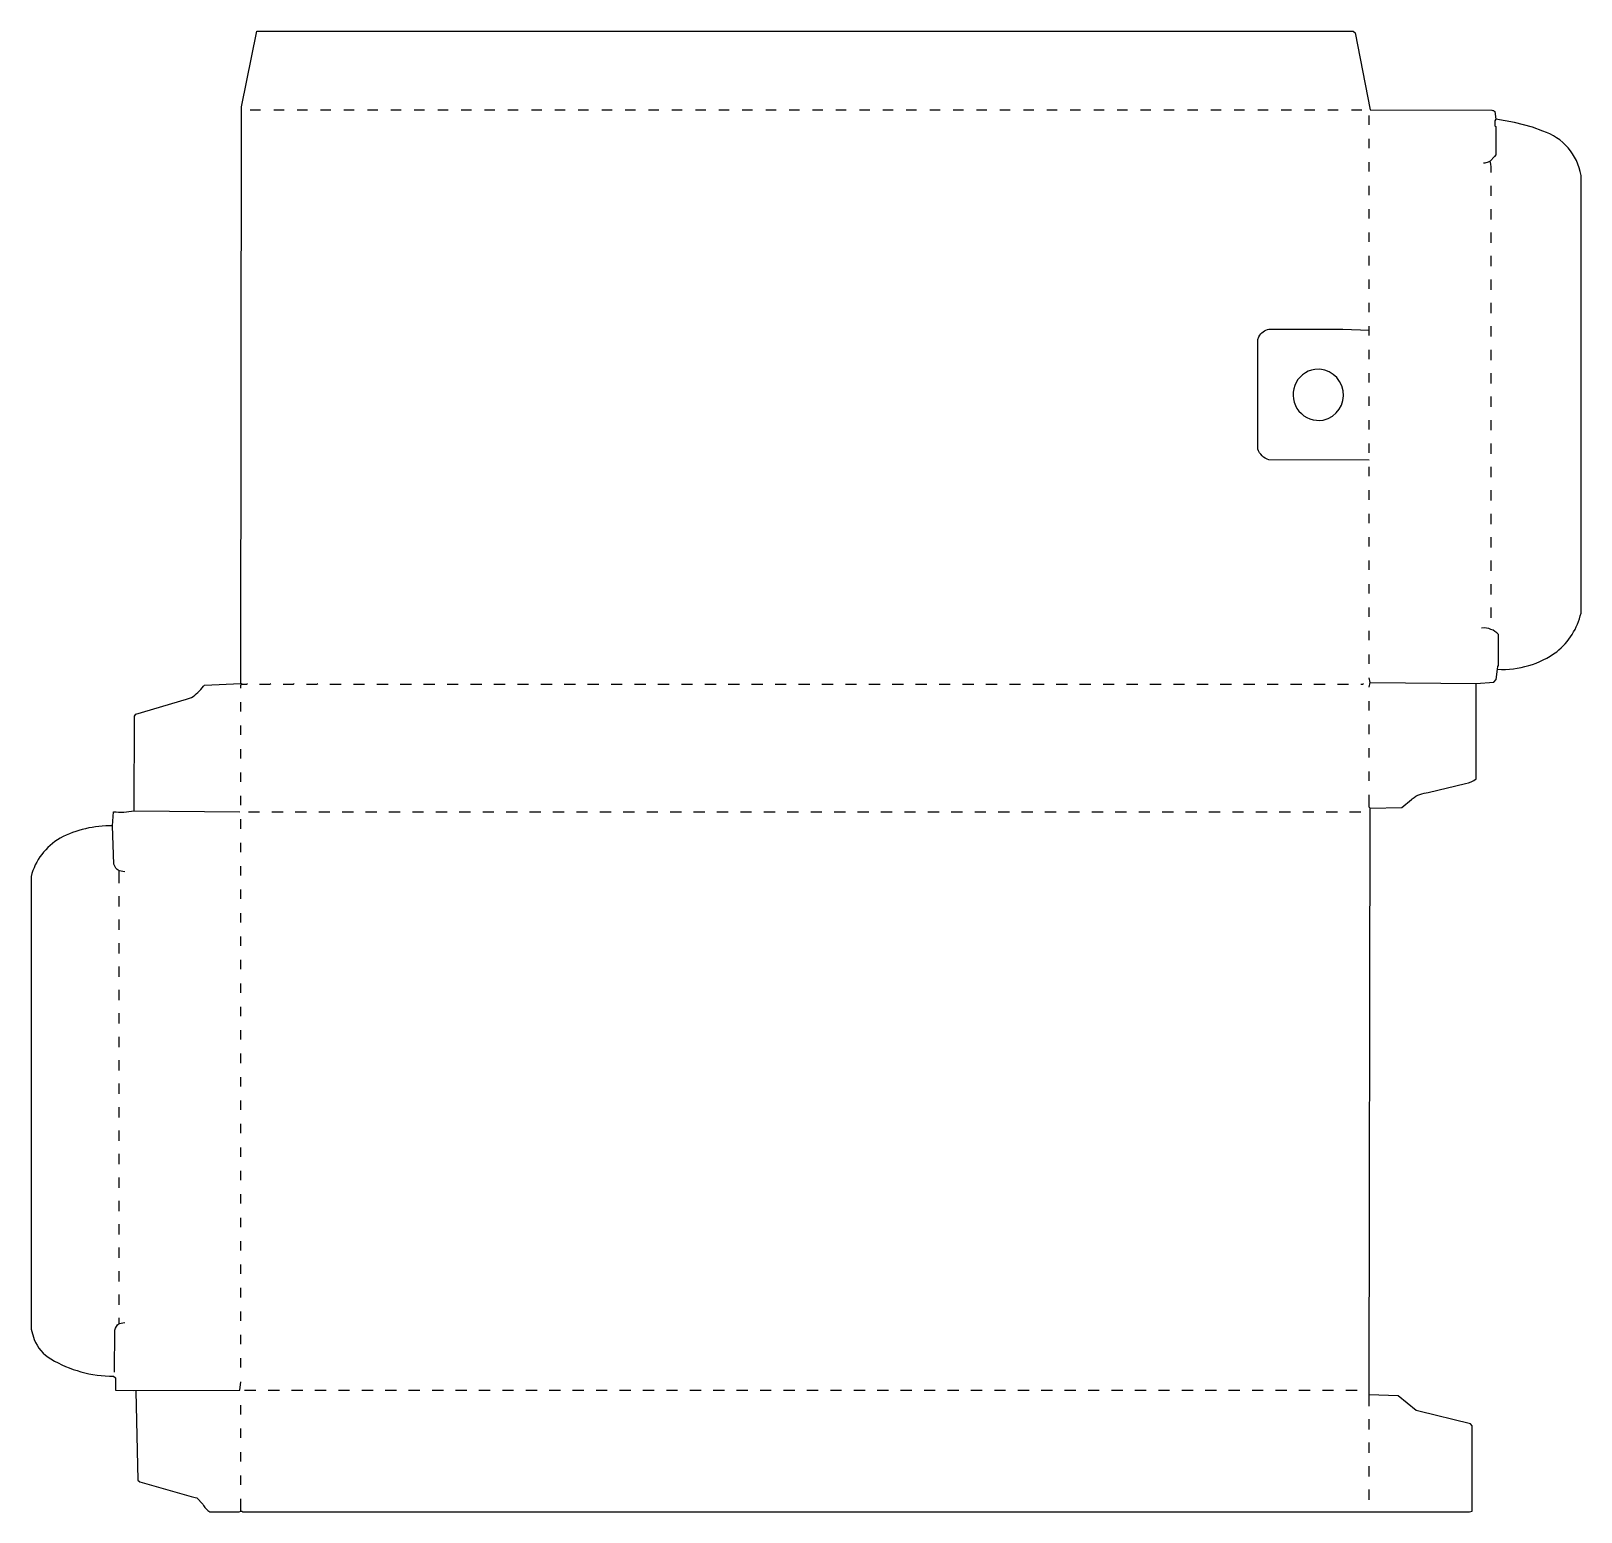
# Model space of a CAD drawing. Extents: x 85 to 1739, y 81 to 1661.
import ezdxf

# ---------------------------------------------------------------- set-up
doc = ezdxf.new("R2010")
doc.units = 0
doc.layers.get('0').update_dxf_attribs({"linetype": 'CONTINUOUS'})

msp = doc.modelspace()

# ---------------------------------------------------------------- linework, layer by layer
at = {"color": 250, "linetype": 'CONTINUOUS'}
for points in [[(309, 960), (309, 963), (310, 964), (309, 965), (309.499187, 1579.99919), (326, 1661), (1496, 1661), (1498, 1659), (1514, 1577), (1643.996213, 1576.503846, -0.175956), (1647, 1575), (1648, 1567), (1647, 1565), (1647, 1560), (1648, 1559), (1648, 1529), (1646.8, 1527.1), (1642, 1522), (1639.9, 1521.2, -0.138157), (1635, 1520)], [(1650, 980, 0.172749), (1713.1, 998.8, 0.170728), (1739, 1040), (1739, 1507, 0.280507), (1698.1, 1554.3), (1687.1, 1558.3), (1668.076923, 1563.384615), (1648, 1567)], [(1643, 1510, 0.094028), (1642, 1522)], [(1513, 1203), (1406.004586, 1203.495328, -0.235488), (1394, 1215), (1394, 1332), (1395.3, 1334.9, -0.229966), (1406, 1343), (1485, 1343), (1513, 1342)], [(1464, 1246, 0.94978), (1455, 1300, 1.014519), (1464, 1246)], [(1514, 966), (1627, 965), (1645.975138, 966.472376), (1648.554455, 969.044554), (1650, 980), (1650.352941, 982.911765), (1651, 984), (1651, 1017, 0.240306), (1633, 1024)], [(195, 829), (195.49505, 929.995147), (197, 932), (250.9, 948.3), (256.1, 949.8, 0.084491), (269, 962), (270, 963), (309, 965)], [(1514, 832), (1547.986134, 832.485318), (1558, 841), (1559, 842, -0.146833), (1576.088235, 848.647059), (1615.911765, 858.352941, 0.130611), (1627, 863), (1627, 965)], [(185, 764), (179, 765, -0.210899), (173.487196, 772.01218), (172, 813), (173, 828, 0.068965), (195, 829), (308, 828)], [(172, 813, 0.124377), (116, 800, 0.196329), (85, 759), (85, 276), (88.3, 265.1, 0.16753), (106.153846, 244.230769, 0.135535), (173, 226), (175, 224), (175, 211), (193.976309, 210.526185), (308, 211), (309, 220)], [(197, 210), (199, 115), (201, 113), (256.088235, 97.352941), (260.1, 96.3), (262, 96), (268.24, 89.18, 0.138102), (276, 81), (307, 81), (309, 82), (309.9, 81.8), (311, 81), (1620, 81), (1623, 82), (1623, 173), (1621, 175), (1565.911765, 188.647059), (1563.088235, 189.352941), (1543.943275, 205.064044), (1513, 206)]]:
    msp.add_lwpolyline(points, format="xyb", dxfattribs=at)
for points in [[(319, 1577), (330, 1577)], [(344, 1577), (355, 1577)], [(369, 1577), (380, 1577)], [(394, 1577), (405, 1577)], [(419, 1577), (430, 1577)], [(444, 1577), (455, 1577)], [(469, 1577), (480, 1577)], [(494, 1577), (505, 1577)], [(519, 1577), (530, 1577)], [(544, 1577), (555, 1577)], [(569, 1577), (580, 1577)], [(594, 1577), (605, 1577)], [(619, 1577), (630, 1577)], [(644, 1577), (655, 1577)], [(669, 1577), (680, 1577)], [(694, 1577), (705, 1577)], [(719, 1577), (730, 1577)], [(744, 1577), (755, 1577)], [(769, 1577), (780, 1577)], [(794, 1577), (805, 1577)], [(819, 1577), (830, 1577)], [(844, 1577), (855, 1577)], [(869, 1577), (880, 1577)], [(894, 1577), (905, 1577)], [(919, 1577), (930, 1577)], [(944, 1577), (955, 1577)], [(969, 1577), (980, 1577)], [(994, 1577), (1005, 1577)], [(1019, 1577), (1030, 1577)], [(1044, 1577), (1055, 1577)], [(1069, 1577), (1080, 1577)], [(1094, 1577), (1105, 1577)], [(1119, 1577), (1130, 1577)], [(1144, 1577), (1155, 1577)], [(1169, 1577), (1180, 1577)], [(1194, 1577), (1205, 1577)], [(1219, 1577), (1230, 1577)], [(1244, 1577), (1255, 1577)], [(1269, 1577), (1280, 1577)], [(1294, 1577), (1305, 1577)], [(1319, 1577), (1330, 1577)], [(1344, 1577), (1355, 1577)], [(1369, 1577), (1380, 1577)], [(1394, 1577), (1405, 1577)], [(1419, 1577), (1430, 1577)], [(1444, 1577), (1455, 1577)], [(1469, 1577), (1480, 1577)], [(1494, 1577), (1505, 1577)], [(1513, 1561), (1513, 1571)], [(1513, 1536), (1513, 1546)], [(1513, 1511), (1513, 1521)], [(1513, 1486), (1513, 1496)], [(1643, 1485), (1643, 1496)], [(1513, 1461), (1513, 1471)], [(1643, 1460), (1643, 1471)], [(1513, 1436), (1513, 1446)], [(1643, 1435), (1643, 1446)], [(1513, 1411), (1513, 1421)], [(1643, 1410), (1643, 1421)], [(1513, 1386), (1513, 1396)], [(1643, 1385), (1643, 1396)], [(1513, 1361), (1513, 1371)], [(1643, 1360), (1643, 1371)], [(1513, 1336), (1513, 1342), (1513, 1346)], [(1643, 1335), (1643, 1346)], [(1513, 1311), (1513, 1321)], [(1643, 1310), (1643, 1321)], [(1513, 1286), (1513, 1296)], [(1643, 1285), (1643, 1296)], [(1513, 1261), (1513, 1271)], [(1643, 1260), (1643, 1271)], [(1513, 1236), (1513, 1246)], [(1643, 1235), (1643, 1246)], [(1513, 1211), (1513, 1221)], [(1643, 1210), (1643, 1221)], [(1513, 1186), (1513, 1196)], [(1643, 1185), (1643, 1196)], [(1513, 1161), (1513, 1171)], [(1643, 1160), (1643, 1171)], [(1513, 1136), (1513, 1146)], [(1643, 1135), (1643, 1146)], [(1513, 1111), (1513, 1121)], [(1643, 1110), (1643, 1121)], [(1513, 1086), (1513, 1096)], [(1643, 1085), (1643, 1096)], [(1513, 1061), (1513, 1071)], [(1643, 1060), (1643, 1071)], [(1513, 1036), (1513, 1046)], [(1643, 1035), (1643, 1046)], [(1513, 1011), (1513, 1021)], [(1513, 986), (1513, 996)], [(1513, 961), (1514, 966), (1513, 971)], [(309, 935), (309, 945)], [(1513, 936), (1513, 946)], [(309, 910), (309, 920)], [(1513, 911), (1513, 921)], [(309, 885), (309, 895)], [(1513, 886), (1513, 896)], [(309, 860), (309, 870)], [(1513, 861), (1513, 871)], [(309, 835), (309, 845)], [(1513, 194), (1513, 206), (1514, 832), (1513, 833), (1513, 846)], [(317, 828), (329, 828)], [(342, 828), (354, 828)], [(367, 828), (379, 828)], [(392, 828), (404, 828)], [(417, 828), (429, 828)], [(442, 828), (454, 828)], [(467, 828), (479, 828)], [(492, 828), (504, 828)], [(517, 828), (529, 828)], [(542, 828), (554, 828)], [(567, 828), (579, 828)], [(592, 828), (604, 828)], [(617, 828), (629, 828)], [(642, 828), (654, 828)], [(667, 828), (679, 828)], [(692, 828), (704, 828)], [(717, 828), (729, 828)], [(742, 828), (754, 828)], [(767, 828), (779, 828)], [(792, 828), (804, 828)], [(817, 828), (829, 828)], [(842, 828), (854, 828)], [(867, 828), (879, 828)], [(892, 828), (904, 828)], [(917, 828), (929, 828)], [(942, 828), (954, 828)], [(967, 828), (979, 828)], [(992, 828), (1004, 828)], [(1017, 828), (1029, 828)], [(1042, 828), (1054, 828)], [(1067, 828), (1079, 828)], [(1092, 828), (1104, 828)], [(1117, 828), (1129, 828)], [(1142, 828), (1154, 828)], [(1167, 828), (1179, 828)], [(1192, 828), (1204, 828)], [(1217, 828), (1229, 828)], [(1242, 828), (1254, 828)], [(1267, 828), (1279, 828)], [(1292, 828), (1304, 828)], [(1317, 828), (1329, 828)], [(1342, 828), (1354, 828)], [(1367, 828), (1379, 828)], [(1392, 828), (1404, 828)], [(1417, 828), (1429, 828)], [(1442, 828), (1454, 828)], [(1467, 828), (1479, 828)], [(1492, 828), (1504, 828)], [(309, 810), (309, 820)], [(309, 785), (309, 795)], [(309, 760), (309, 770)], [(309, 735), (309, 745)], [(309, 710), (309, 720)], [(309, 685), (309, 695)], [(309, 660), (309, 670)], [(309, 635), (309, 645)], [(309, 610), (309, 620)], [(309, 585), (309, 595)], [(309, 560), (309, 570)], [(309, 535), (309, 545)], [(309, 510), (309, 520)], [(309, 485), (309, 495)], [(309, 460), (309, 470)], [(309, 435), (309, 445)], [(309, 410), (309, 420)], [(309, 385), (309, 395)], [(309, 360), (309, 370)], [(309, 335), (309, 345)], [(309, 310), (309, 320)], [(309, 285), (309, 295)], [(309, 260), (309, 270)], [(309, 235), (309, 245)], [(313, 211), (325, 211)], [(338, 211), (350, 211)], [(363, 211), (375, 211)], [(388, 211), (400, 211)], [(413, 211), (425, 211)], [(438, 211), (450, 211)], [(463, 211), (475, 211)], [(488, 211), (500, 211)], [(513, 211), (525, 211)], [(538, 211), (550, 211)], [(563, 211), (575, 211)], [(588, 211), (600, 211)], [(613, 211), (625, 211)], [(638, 211), (650, 211)], [(663, 211), (675, 211)], [(688, 211), (700, 211)], [(713, 211), (725, 211)], [(738, 211), (750, 211)], [(763, 211), (775, 211)], [(788, 211), (800, 211)], [(813, 211), (825, 211)], [(838, 211), (850, 211)], [(863, 211), (875, 211)], [(888, 211), (900, 211)], [(913, 211), (925, 211)], [(938, 211), (950, 211)], [(963, 211), (975, 211)], [(988, 211), (1000, 211)], [(1013, 211), (1025, 211)], [(1038, 211), (1050, 211)], [(1063, 211), (1075, 211)], [(1088, 211), (1100, 211)], [(1113, 211), (1125, 211)], [(1138, 211), (1150, 211)], [(1163, 211), (1175, 211)], [(1188, 211), (1200, 211)], [(1213, 211), (1225, 211)], [(1238, 211), (1250, 211)], [(1263, 211), (1275, 211)], [(1288, 211), (1300, 211)], [(1313, 211), (1325, 211)], [(1338, 211), (1350, 211)], [(1363, 211), (1375, 211)], [(1388, 211), (1400, 211)], [(1413, 211), (1425, 211)], [(1438, 211), (1450, 211)], [(1463, 211), (1475, 211)], [(1488, 211), (1500, 211)], [(309, 185), (309, 195)], [(309, 160), (309, 170)], [(1513, 169), (1513, 180)], [(1513, 144), (1513, 155)], [(309, 135), (309, 145)], [(309, 110), (309, 120)], [(1513, 119), (1513, 130)], [(1513, 94), (1513, 105)], [(309, 82), (309, 95)]]:
    msp.add_lwpolyline(points, dxfattribs=at)
at = {"color": 251, "linetype": 'CONTINUOUS'}
for points in [[(310, 964), (315, 964), (316, 965)], [(404, 964), (416, 964)], [(429, 964), (441, 964)], [(454, 964), (466, 964)], [(479, 964), (491, 964)], [(504, 964), (516, 964)], [(529, 964), (541, 964)], [(554, 964), (566, 964)], [(579, 964), (591, 964)], [(604, 964), (616, 964)], [(629, 964), (641, 964)], [(654, 964), (666, 964)], [(679, 964), (691, 964)], [(704, 964), (716, 964)], [(729, 964), (741, 964)], [(754, 964), (766, 964)], [(779, 964), (791, 964)], [(804, 964), (816, 964)], [(829, 964), (841, 964)], [(854, 964), (866, 964)], [(879, 964), (891, 964)], [(904, 964), (916, 964)], [(929, 964), (941, 964)], [(954, 964), (966, 964)], [(979, 964), (991, 964)], [(1004, 964), (1016, 964)], [(1029, 964), (1041, 964)], [(1054, 964), (1066, 964)], [(1079, 964), (1091, 964)], [(1104, 964), (1116, 964)], [(1129, 964), (1141, 964)], [(1154, 964), (1166, 964)], [(1179, 964), (1191, 964)], [(1204, 964), (1216, 964)], [(1229, 964), (1241, 964)], [(1254, 964), (1266, 964)], [(1279, 964), (1291, 964)], [(1304, 964), (1316, 964)], [(1329, 964), (1341, 964)], [(1354, 964), (1366, 964)], [(1379, 964), (1391, 964)], [(1404, 964), (1416, 964)], [(1429, 964), (1441, 964)], [(1454, 964), (1466, 964)], [(1479, 964), (1491, 964)], [(179, 752), (179, 765)], [(179, 727), (179, 738)], [(179, 702), (179, 713)], [(179, 677), (179, 688)], [(179, 652), (179, 663)], [(179, 627), (179, 638)], [(179, 602), (179, 613)], [(179, 577), (179, 588)], [(179, 552), (179, 563)], [(179, 527), (179, 538)], [(179, 502), (179, 513)], [(179, 477), (179, 488)], [(179, 452), (179, 463)], [(179, 427), (179, 438)], [(179, 402), (179, 413)], [(179, 377), (179, 388)], [(179, 352), (179, 363)], [(179, 327), (179, 338)], [(179, 302), (179, 313)], [(179, 282), (179, 288)]]:
    msp.add_lwpolyline(points, dxfattribs=at)
at = {"color": 252, "linetype": 'CONTINUOUS'}
for points in [[(329, 964), (340, 964), (341, 965)], [(354, 964), (365, 964), (366, 965)], [(379, 964), (390, 964), (391, 965)], [(1504, 964), (1506, 964), (1507, 965)]]:
    msp.add_lwpolyline(points, dxfattribs=at)
at = {"color": 27, "linetype": 'CONTINUOUS'}
msp.add_lwpolyline([(174, 230), (174.488899, 274.989372, -0.159584), (179, 282), (185, 283)], format="xyb", dxfattribs=at)

doc.saveas('drawing.dxf')
